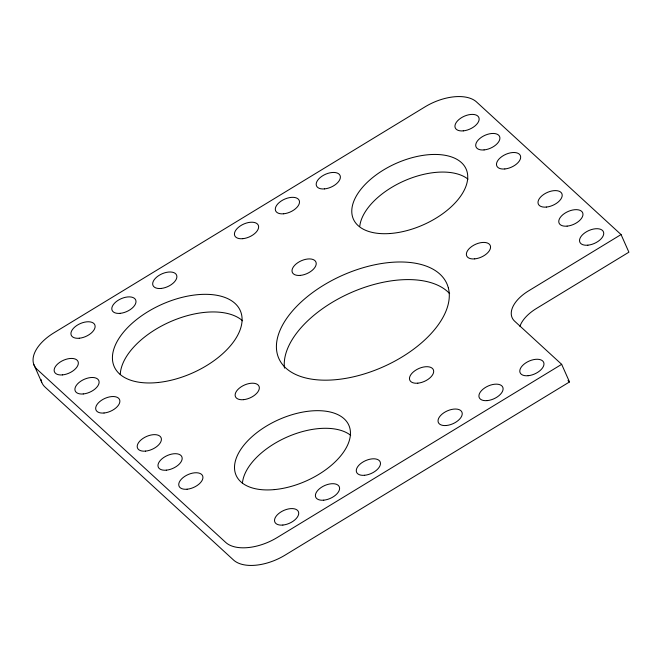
<?xml version="1.0" encoding="UTF-8"?>
<svg xmlns="http://www.w3.org/2000/svg" width="662" height="662" viewBox="0 0 662 662"><rect width="100%" height="100%" fill="white"/><g stroke="black" fill="none" stroke-linecap="round" stroke-linejoin="round"><path stroke-width="0.99" d="M519.91 326.358A33.671 18.337 -24 0 1 536.41 308.492L628.9 252.181L621.055 234.563L528.566 290.883A33.671 18.337 -24 0 0 514.68 321.219L561.666 364.332L569.51 381.941L284.983 555.186A40.688 22.16 -24 0 1 233.562 560.052L45.033 387.063A40.688 22.16 -24 0 1 41.003 379.4M561.666 364.332L277.138 537.569A40.688 22.16 -24 0 1 225.725 542.435L37.196 369.446A40.688 22.16 -24 0 1 53.97 332.796L425.103 106.814A40.688 22.16 -24 0 1 476.524 101.948L621.055 234.563M567.996 380.551L569.51 381.941M33.87 364.63L41.714 382.247M120.269 374.568A68.972 37.569 -24 0 1 170.341 321.715A68.972 37.569 -24 0 1 242.582 320.78M284.478 368.146A91.968 50.089 -24 0 1 349.553 293.283A91.968 50.089 -24 0 1 449.639 293.622M359.764 226.288A61.674 33.588 -24 0 1 404.78 180.635A61.674 33.588 -24 0 1 468.017 179.145M242.416 483.384A61.674 33.588 -24 0 1 286.762 437.193A61.674 33.588 -24 0 1 350.67 435.306M448.364 287.896L447.578 285.438A91.968 50.089 -24 0 0 306.986 296.94A91.968 50.089 -24 0 0 331.952 379.98A91.968 50.089 -24 0 0 448.488 288.466L448.364 287.896M243.484 399.674A12.876 7.009 -24 0 0 259.082 386.426A12.876 7.009 -24 0 0 239.148 388.313A12.876 7.009 -24 0 0 243.484 399.674M417.83 383.174A12.876 7.009 -24 0 0 433.428 369.926A12.876 7.009 -24 0 0 413.493 371.812A12.876 7.009 -24 0 0 417.83 383.174M474.712 258.883A12.876 7.009 -24 0 0 490.31 245.643A12.876 7.009 -24 0 0 470.376 247.53A12.876 7.009 -24 0 0 474.712 258.883M300.366 275.392A12.876 7.009 -24 0 0 315.964 262.144A12.876 7.009 -24 0 0 296.03 264.03A12.876 7.009 -24 0 0 300.366 275.392M504.825 168.967A12.876 7.009 -24 0 0 520.415 155.727A12.876 7.009 -24 0 0 500.489 157.614A12.876 7.009 -24 0 0 504.825 168.967M364.63 475.275A12.876 7.009 -24 0 0 380.228 462.026A12.876 7.009 -24 0 0 360.293 463.913A12.876 7.009 -24 0 0 364.63 475.275M528.135 375.718A12.876 7.009 -24 0 0 543.725 362.478A12.876 7.009 -24 0 0 523.799 364.365A12.876 7.009 -24 0 0 528.135 375.718M324.529 188.902A12.876 7.009 -24 0 0 340.127 175.662A12.876 7.009 -24 0 0 320.201 177.548A12.876 7.009 -24 0 0 324.529 188.902M487.249 400.609A12.876 7.009 -24 0 0 502.847 387.369A12.876 7.009 -24 0 0 482.921 389.256A12.876 7.009 -24 0 0 487.249 400.609M446.378 425.501A12.876 7.009 -24 0 0 461.977 412.252A12.876 7.009 -24 0 0 442.051 414.139A12.876 7.009 -24 0 0 446.378 425.501M323.751 500.166A12.876 7.009 -24 0 0 339.341 486.918A12.876 7.009 -24 0 0 319.415 488.804A12.876 7.009 -24 0 0 323.751 500.166M282.864 525.057A12.876 7.009 -24 0 0 298.463 511.809A12.876 7.009 -24 0 0 278.537 513.695A12.876 7.009 -24 0 0 282.864 525.057M62.493 374.899A12.876 7.009 -24 0 0 78.091 361.651A12.876 7.009 -24 0 0 58.165 363.537A12.876 7.009 -24 0 0 62.493 374.899M83.263 393.956A12.876 7.009 -24 0 0 98.861 380.708A12.876 7.009 -24 0 0 78.927 382.595A12.876 7.009 -24 0 0 83.263 393.956M104.025 413.005A12.876 7.009 -24 0 0 119.623 399.757A12.876 7.009 -24 0 0 99.689 401.644A12.876 7.009 -24 0 0 104.025 413.005M283.65 213.793A12.876 7.009 -24 0 0 299.249 200.553A12.876 7.009 -24 0 0 279.314 202.44A12.876 7.009 -24 0 0 283.65 213.793M242.78 238.684A12.876 7.009 -24 0 0 258.379 225.436A12.876 7.009 -24 0 0 238.444 227.323A12.876 7.009 -24 0 0 242.78 238.684M161.031 288.458A12.876 7.009 -24 0 0 176.622 275.21A12.876 7.009 -24 0 0 156.695 277.097A12.876 7.009 -24 0 0 161.031 288.458M120.145 313.349A12.876 7.009 -24 0 0 135.743 300.101A12.876 7.009 -24 0 0 115.817 301.988A12.876 7.009 -24 0 0 120.145 313.349M79.275 338.232A12.876 7.009 -24 0 0 94.873 324.984A12.876 7.009 -24 0 0 74.947 326.871A12.876 7.009 -24 0 0 79.275 338.232M546.349 207.074A12.876 7.009 -24 0 0 561.947 193.825A12.876 7.009 -24 0 0 542.021 195.712A12.876 7.009 -24 0 0 546.349 207.074M567.119 226.131A12.876 7.009 -24 0 0 582.717 212.883A12.876 7.009 -24 0 0 562.783 214.769A12.876 7.009 -24 0 0 567.119 226.131M587.881 245.18A12.876 7.009 -24 0 0 603.479 231.932A12.876 7.009 -24 0 0 583.545 233.818A12.876 7.009 -24 0 0 587.881 245.18M463.292 130.869A12.876 7.009 -24 0 0 478.891 117.621A12.876 7.009 -24 0 0 458.956 119.508A12.876 7.009 -24 0 0 463.292 130.869M484.063 149.918A12.876 7.009 -24 0 0 499.653 136.67A12.876 7.009 -24 0 0 479.727 138.557A12.876 7.009 -24 0 0 484.063 149.918M145.557 451.112A12.876 7.009 -24 0 0 161.147 437.863A12.876 7.009 -24 0 0 141.221 439.75A12.876 7.009 -24 0 0 145.557 451.112M166.319 470.169A12.876 7.009 -24 0 0 181.918 456.921A12.876 7.009 -24 0 0 161.991 458.807A12.876 7.009 -24 0 0 166.319 470.169M187.081 489.218A12.876 7.009 -24 0 0 202.68 475.97A12.876 7.009 -24 0 0 182.753 477.856A12.876 7.009 -24 0 0 187.081 489.218M158.458 382.454A68.972 37.569 -24 0 0 240.389 310.883A68.972 37.569 -24 0 0 132.905 322.609A68.972 37.569 -24 0 0 158.458 382.454M390.282 233.496A61.674 33.588 -24 0 0 466.784 170.779A61.674 33.588 -24 0 0 372.201 177.962A61.674 33.588 -24 0 0 390.282 233.496M274.316 489.607A61.674 33.588 -24 0 0 349.246 426.245A61.674 33.588 -24 0 0 253.894 435.05A61.674 33.588 -24 0 0 274.316 489.607"/></g></svg>
